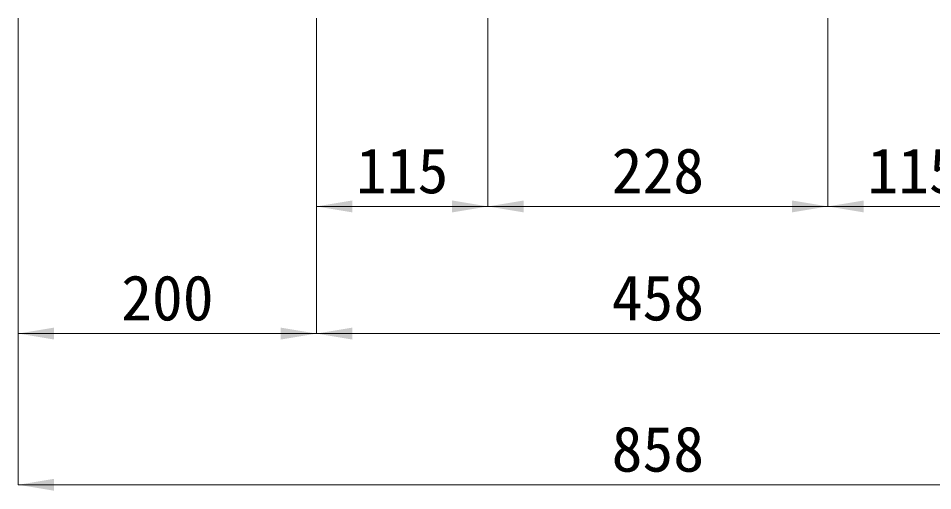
# Model space of a CAD drawing. Units: millimetres at full size. Extents: x 190759 to 276146, y -52712 to -16236.
# Drawn here: x 219719 to 220332, y -31163 to -30846 of the extents above; entities that cross this region are included whole.
import ezdxf
from ezdxf.enums import TextEntityAlignment as Align

# ---------------------------------------------------------------- set-up
doc = ezdxf.new("R2010")
doc.units = ezdxf.units.MM
doc.header["$LTSCALE"] = 18
doc.layers.add('寸法線', color=7, linetype='Continuous', lineweight=9)
doc.styles.add('ＭＳ ゴシック', font='')
doc.styles.get('ＭＳ ゴシック').set_extended_font_data('MS Gothic')

# ---------------------------------------------------------------- blocks, each defined once
blk = doc.blocks.new('filled_arrow')
at = {"color": 0, "linetype": 'Continuous', "lineweight": -2}
blk.add_solid([(7.5, 1.25), (0, 0), (7.5, -1.25)], dxfattribs=at)

msp = doc.modelspace()

# ---------------------------------------------------------------- linework, layer by layer
at = {"layer": '寸法線'}
for p, q in [((219718.75, -30846.01), (219718.75, -31057.69)), ((219718.75, -30846.01), (219718.75, -31159.2)), ((219918.75, -30846.01), (219918.75, -30972.34)), ((219918.75, -30846.01), (219918.75, -31057.69)), ((219918.75, -30846.01), (219918.75, -31057.69)), ((220033.75, -30846.01), (220033.75, -30972.34)), ((220033.75, -30846.01), (220033.75, -30972.34)), ((220261.75, -30846.01), (220261.75, -30972.34)), ((220261.75, -30846.01), (220261.75, -30972.34)), ((219918.75, -30972.34), (220033.75, -30972.34)), ((220033.75, -30972.34), (220261.75, -30972.34)), ((220261.75, -30972.34), (220376.75, -30972.34)), ((219718.75, -31057.69), (219918.75, -31057.69)), ((219918.75, -31057.69), (220376.75, -31057.69)), ((219718.75, -31159.2), (220576.75, -31159.2))]:
    msp.add_line(p, q, dxfattribs=at)

# ---------------------------------------------------------------- block references
at = {"layer": '寸法線', "xscale": 3.2, "yscale": 3.2}
for p in [(219918.75, -30972.34), (220033.75, -30972.34), (220261.75, -30972.34), (219718.75, -31057.69), (219918.75, -31057.69), (219718.75, -31159.2)]:
    msp.add_blockref('filled_arrow', p, dxfattribs=at)
at = {"layer": '寸法線', "xscale": 3.2, "yscale": 3.2, "rotation": 180}
for p in [(220033.75, -30972.34), (220261.75, -30972.34), (219918.75, -31057.69)]:
    msp.add_blockref('filled_arrow', p, dxfattribs=at)

# ---------------------------------------------------------------- texts
at = {"layer": '寸法線', "style": 'ＭＳ ゴシック'}
for s, p in [('115', (219976.25, -30948.34)), ('228', (220147.75, -30948.34)), ('115', (220319.25, -30948.34)), ('200', (219818.75, -31033.69)), ('458', (220147.75, -31033.69)), ('858', (220147.75, -31135.2))]:
    msp.add_text(s, height=30.38, dxfattribs=at).set_placement(p, align=Align.MIDDLE_CENTER)

doc.saveas('drawing.dxf')
